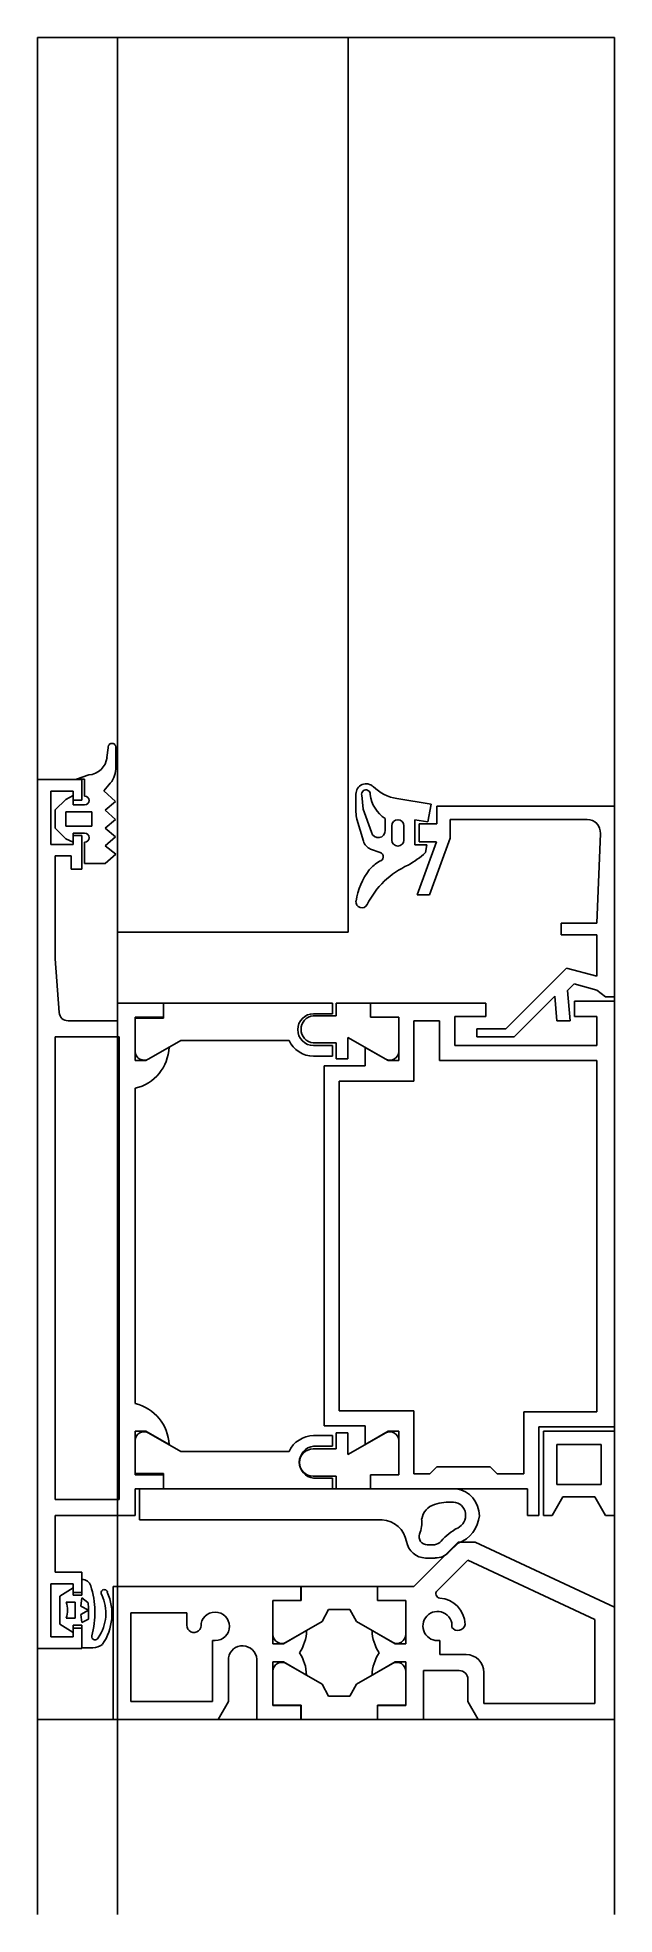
# Model space of a CAD drawing. Extents: x -9 to 56, y -22 to 190.
import ezdxf

# ---------------------------------------------------------------- set-up
doc = ezdxf.new("R2010")
doc.units = 0
doc.layers.get('0').update_dxf_attribs({"linetype": 'CONTINUOUS'})

msp = doc.modelspace()

# ---------------------------------------------------------------- linework, layer by layer
at = {"linetype": 'CONTINUOUS'}
for p, q in [((56, 189.71), (-9, 189.71)), ((-9, 189.71), (-9, -22.01)), ((-9, 106), (-9, 189.71)), ((0, -22.01), (0, 189.71)), ((0, 189.71), (0, 88.8)), ((26, 88.8), (26, 189.71)), ((56, -22.01), (56, 189.71)), ((56, 103), (56, 189.71)), ((-1.05, 109.59), (-1.18, 108.51)), ((-0.2, 107.2), (-0.2, 109.59)), ((-4, 106), (-9, 106)), ((-9, 106), (-9, 8)), ((-3.24, 106.53), (-4.6, 106.05)), ((-4.6, 106.05), (-3.7, 106.05)), ((-4, 103.7), (-4, 106)), ((-3.7, 106.05), (-3.7, 104.15)), ((-7.5, 98.7), (-7.5, 104.7)), ((-7.5, 104.7), (-5, 104.7)), ((-5.81, 103.77), (-7, 102.58)), ((-5, 104.2), (-5.81, 103.77)), ((-5, 104.7), (-5, 103.7)), ((-5, 103.15), (-5, 104.2)), ((-1.54, 104.75), (-0.98, 105.43)), ((-0.22, 103.55), (-1.54, 104.75)), ((26.87, 104.38), (26.87, 102.34)), ((27.67, 102.67), (27.53, 104.23)), ((35.34, 103.23), (31.49, 103.86)), ((-7, 102.58), (-7, 100.53)), ((-5.8, 102.35), (-2.9, 102.35)), ((-5.8, 100.75), (-5.8, 102.35)), ((-5, 103.7), (-4, 103.7)), ((-3.7, 103.15), (-5, 103.15)), ((-2.9, 102.35), (-2.9, 100.75)), ((-1.39, 102.56), (-0.22, 103.55)), ((-0.22, 101.5), (-1.39, 102.56)), ((28.64, 100.06), (27.67, 102.67)), ((34.96, 101.25), (35.34, 103.23)), ((56, 103), (36, 103)), ((36, 103), (36, 101)), ((56, 81.5), (56, 103)), ((-7, 100.53), (-5.81, 99.33)), ((-2.9, 100.75), (-5.8, 100.75)), ((-5, 98.94), (-5, 99.95)), ((-5, 99.95), (-3.7, 99.95)), ((-4, 99.7), (-5, 99.7)), ((-5, 99.7), (-5, 98.7)), ((-4, 95.9), (-4, 99.7)), ((-1.39, 98.55), (-0.21, 99.55)), ((-1.38, 100.51), (-0.22, 101.5)), ((-0.21, 99.55), (-1.38, 100.51)), ((26.99, 101.53), (27.71, 99.05)), ((30.16, 101.6), (30.16, 100.29)), ((30.92, 99.19), (30.92, 100.79)), ((32.28, 100.79), (32.28, 99.19)), ((33.5, 98.63), (33.5, 101.48)), ((33.5, 101.48), (34.96, 101.25)), ((36, 101), (34, 101)), ((34, 101), (34, 99)), ((37.5, 99.4), (37.5, 101.5)), ((37.5, 101.5), (52.94, 101.5)), ((54.43, 99.94), (54, 89.8)), ((-5, 98.7), (-7.5, 98.7)), ((-7, 85.8), (-7, 97.4)), ((-7, 97.4), (-5.2, 97.4)), ((-5.81, 99.33), (-5, 98.94)), ((-5.2, 97.4), (-5.2, 95.9)), ((-3.7, 98.95), (-3.7, 96.55)), ((-1.4, 96.55), (-0.19, 97.58)), ((-0.19, 97.58), (-1.39, 98.55)), ((28.53, 98.17), (29.59, 97.77)), ((34.88, 98.63), (33.5, 98.63)), ((35.97, 99), (33.79, 93)), ((34, 99), (35.97, 99)), ((34.72, 97.77), (34.88, 98.63)), ((35.17, 93), (37.5, 99.4)), ((-5.2, 95.9), (-4, 95.9)), ((-3.7, 96.55), (-1.4, 96.55)), ((33.79, 93), (35.17, 93)), ((54, 89.8), (50.01, 89.8)), ((50.01, 89.8), (50.01, 88.5)), ((0, 88.8), (26, 88.8)), ((50.01, 88.5), (54, 88.5)), ((54, 88.5), (54, 83.82)), ((-6.57, 79.73), (-7, 85.8)), ((50.6, 84.73), (43.76, 77.9)), ((54, 83.82), (50.6, 84.73)), ((50.72, 82.21), (51.46, 82.95)), ((51.46, 82.95), (54, 82.27)), ((5.18, 80.8), (0, 80.8)), ((0, 80.8), (0, 78.8)), ((5.18, 79.22), (5.18, 80.8)), ((24.25, 80.8), (5.18, 80.8)), ((5.18, 80.8), (5.18, 79.08)), ((24.25, 79.6), (24.25, 80.8)), ((28.52, 80.8), (24.65, 80.8)), ((24.65, 80.8), (24.65, 79.36)), ((28.52, 79.22), (28.52, 80.8)), ((41.5, 80.8), (28.52, 80.8)), ((28.52, 80.8), (28.52, 79.22)), ((41.5, 79.3), (41.5, 80.8)), ((44.7, 77), (49.28, 81.59)), ((49.28, 81.59), (49.51, 78.8)), ((51.02, 78.8), (50.72, 82.21)), ((56, 81), (51.5, 81)), ((51.5, 81), (51.5, 79.3)), ((54, 82.27), (55, 81.5)), ((55, 81.5), (56, 81.5)), ((56, 33), (56, 81)), ((0, 78.8), (-5.57, 78.8)), ((2, 74.3), (2, 79.22)), ((2, 79.22), (5.18, 79.22)), ((5.18, 79.08), (2, 79.08)), ((2, 79.08), (2, 75.34)), ((24.65, 79.36), (22.05, 79.36)), ((22.11, 79.6), (24.25, 79.6)), ((31.7, 79.22), (28.52, 79.22)), ((28.52, 79.22), (31.7, 79.22)), ((31.7, 75.34), (31.7, 79.22)), ((31.7, 79.22), (31.7, 74.3)), ((33.4, 72), (33.4, 78.8)), ((33.4, 78.8), (36.3, 78.8)), ((36.3, 78.8), (36.3, 74.3)), ((38, 76), (38, 79.3)), ((38, 79.3), (41.5, 79.3)), ((49.51, 78.8), (51.02, 78.8)), ((51.5, 79.3), (54, 79.3)), ((54, 79.3), (54, 76)), ((-7, 24.8), (-7, 77)), ((-7, 77), (0.2, 77)), ((0.2, 77), (0.2, 24.8)), ((3.54, 74.51), (7.14, 76.59)), ((7.14, 76.59), (19.34, 76.59)), ((22.05, 76.3), (24.65, 76.3)), ((24.65, 76.3), (24.65, 74.5)), ((25.95, 74.5), (25.95, 76.93)), ((25.95, 76.93), (30.25, 74.46)), ((43.76, 77.9), (40.5, 77.9)), ((40.5, 77.9), (40.5, 77)), ((40.5, 77), (44.7, 77)), ((3.2, 74.3), (2, 74.3)), ((5.82, 75.81), (3.2, 74.3)), ((22.1, 74.8), (24.25, 74.8)), ((24.25, 76), (22.11, 76)), ((24.25, 74.8), (24.25, 76)), ((24.65, 74.5), (25.95, 74.5)), ((30.5, 74.3), (27.9, 75.8)), ((27.9, 75.8), (27.9, 73.7)), ((31.7, 74.3), (30.5, 74.3)), ((36.3, 74.3), (54, 74.3)), ((54, 76), (38, 76)), ((54, 74.3), (54, 34.7)), ((27.9, 73.7), (23.3, 73.7)), ((23.3, 73.7), (23.3, 33.1)), ((25, 34.8), (25, 72)), ((25, 72), (33.4, 72)), ((2, 35.62), (2, 71.18)), ((33.4, 34.8), (25, 34.8)), ((33.4, 27.7), (33.4, 34.8)), ((54, 34.7), (45.8, 34.7)), ((45.8, 34.7), (45.8, 27.7)), ((2.01, 27.58), (2.01, 32.5)), ((2.01, 32.5), (3.2, 32.5)), ((3.2, 32.5), (5.82, 30.99)), ((7.14, 30.21), (3.54, 32.29)), ((24.25, 32), (22.1, 32)), ((23.3, 33.1), (27.9, 33.1)), ((24.25, 30.8), (24.25, 32)), ((25.95, 32.3), (24.65, 32.3)), ((24.65, 32.3), (24.65, 30.5)), ((30.25, 32.33), (25.95, 29.87)), ((25.95, 29.87), (25.95, 32.3)), ((27.9, 33.1), (27.9, 31)), ((27.9, 31), (30.5, 32.5)), ((30.5, 32.5), (31.7, 32.5)), ((31.7, 32.5), (31.7, 27.58)), ((47.5, 23), (47.5, 33)), ((47.5, 33), (56, 33)), ((56, 32.5), (48, 32.5)), ((48, 32.5), (48, 23)), ((56, 23), (56, 32.5)), ((2, 31.46), (2, 27.72)), ((19.34, 30.21), (7.14, 30.21)), ((24.65, 30.5), (22.05, 30.5)), ((22.11, 30.8), (24.25, 30.8)), ((31.7, 27.58), (31.7, 31.46)), ((49.5, 31), (54.5, 31)), ((49.5, 26.5), (49.5, 31)), ((54.5, 31), (54.5, 26.5)), ((2, 27.72), (5.18, 27.72)), ((5.18, 27.58), (2.01, 27.58)), ((5.18, 27.72), (5.18, 26)), ((5.18, 26), (5.18, 27.58)), ((31.7, 27.58), (28.52, 27.58)), ((28.52, 27.58), (28.52, 26)), ((28.52, 26), (28.52, 27.58)), ((28.52, 27.58), (31.7, 27.58)), ((35.2, 27.7), (33.4, 27.7)), ((36, 28.5), (35.2, 27.7)), ((42, 28.5), (36, 28.5)), ((42.8, 27.7), (42, 28.5)), ((45.8, 27.7), (42.8, 27.7)), ((2, 23), (2, 26)), ((2, 26), (5.18, 26)), ((38.16, 26), (2.5, 26)), ((2.5, 26), (2.5, 22.5)), ((5.18, 26), (24.25, 26)), ((22.05, 27.44), (24.65, 27.44)), ((24.25, 27.2), (22.11, 27.2)), ((24.25, 26), (24.25, 27.2)), ((24.65, 27.44), (24.65, 26)), ((24.65, 26), (28.52, 26)), ((28.52, 26), (46.2, 26)), ((46.2, 26), (46.2, 23)), ((54.5, 26.5), (49.5, 26.5)), ((0.2, 24.8), (-7, 24.8)), ((49, 23), (50.2, 25.1)), ((50.2, 25.1), (53.8, 25.1)), ((53.8, 25.1), (55, 23)), ((-7, 16.6), (-7, 23)), ((-7, 23), (2, 23)), ((2.5, 22.5), (29.82, 22.5)), ((46.2, 23), (47.5, 23)), ((48, 23), (49, 23)), ((55, 23), (56, 23)), ((38.4, 20), (33.4, 15)), ((35.74, 19.69), (34.91, 19.69)), ((37.39, 18.89), (38.4, 19.88)), ((40.29, 20), (38.4, 20)), ((56, 12.67), (40.29, 20)), ((34.71, 18.19), (35.81, 18.19)), ((36.02, 14.51), (39.47, 17.96)), ((39.47, 17.96), (53.8, 11.27)), ((-7.5, 9.3), (-7.5, 15.3)), ((-7.5, 15.3), (-5, 15.3)), ((-4, 16.6), (-7, 16.6)), ((-5, 14.85), (-6.48, 13.91)), ((-5, 15.3), (-5, 14.3)), ((-5, 14.02), (-5, 14.85)), ((-4, 14.3), (-4, 16.6)), ((-4, 15.79), (-4, 14.02)), ((20.68, 15), (-0.5, 15)), ((-0.5, 15), (-0.5, 0)), ((20.68, 13.42), (20.68, 15)), ((20.7, 15), (20.7, 13.4)), ((29.3, 15), (20.7, 15)), ((29.3, 13.4), (29.3, 15)), ((33.4, 15), (29.32, 15)), ((29.32, 15), (29.32, 13.42)), ((-6.48, 13.91), (-6.48, 10.72)), ((-5.78, 13.21), (-4.78, 13.21)), ((-5, 14.3), (-4, 14.3)), ((-4, 14.02), (-5, 14.02)), ((-4.78, 13.21), (-4.78, 11.41)), ((-4.11, 12.78), (-4, 13.71)), ((-3.26, 12.31), (-4.11, 12.78)), ((-4, 13.71), (-3.32, 13.18)), ((17.5, 8.5), (17.5, 13.42)), ((17.5, 13.42), (20.68, 13.42)), ((20.7, 13.4), (17.52, 13.4)), ((17.52, 13.4), (17.52, 9.57)), ((32.48, 13.4), (29.3, 13.4)), ((29.32, 13.42), (32.5, 13.42)), ((32.48, 9.59), (32.48, 13.4)), ((32.5, 13.42), (32.5, 8.5)), ((-6.48, 10.72), (-5, 9.78)), ((-4.78, 11.41), (-5.78, 11.41)), ((-5, 9.78), (-5, 10.61)), ((-5, 10.61), (-4, 10.61)), ((-4.11, 11.83), (-3.26, 12.31)), ((-4, 10.91), (-4.11, 11.83)), ((-3.28, 11.3), (-4, 10.91)), ((-4, 10.61), (-4, 8.07)), ((1.5, 12), (7.81, 12)), ((1.5, 2), (1.5, 12)), ((7.81, 12), (7.81, 10.61)), ((19.02, 8.7), (23.08, 11.05)), ((23.08, 11.05), (23.8, 12.4)), ((23.8, 12.4), (26.2, 12.4)), ((26.2, 12.4), (26.92, 11.05)), ((26.92, 11.05), (30.98, 8.7)), ((53.8, 11.27), (53.8, 1.8)), ((56, 0), (56, 12.67)), ((-5, 9.3), (-7.5, 9.3)), ((-4, 10.3), (-5, 10.3)), ((-5, 10.3), (-5, 9.3)), ((-4, 8), (-4, 10.3)), ((10.7, 8.91), (10.7, 2)), ((18.7, 8.5), (17.5, 8.5)), ((21.31, 10.01), (18.7, 8.5)), ((31.3, 8.5), (28.69, 10.01)), ((32.5, 8.5), (31.3, 8.5)), ((36.32, 7.3), (36.32, 8.91)), ((-9, 8), (-4, 8)), ((-4, 8.07), (-2.78, 8.07)), ((12.5, 2), (12.5, 6.95)), ((15.7, 6.79), (15.7, 0)), ((17.5, 1.58), (17.5, 6.5)), ((17.5, 6.5), (18.7, 6.5)), ((18.7, 6.5), (21.3, 5)), ((28.7, 5), (31.3, 6.5)), ((31.3, 6.5), (32.5, 6.5)), ((32.5, 6.5), (32.5, 1.58)), ((39.3, 7.3), (36.32, 7.3)), ((17.52, 5.43), (17.52, 1.6)), ((23.08, 3.95), (19.02, 6.3)), ((30.98, 6.3), (26.92, 3.95)), ((32.48, 1.6), (32.48, 5.41)), ((34.5, 0), (34.5, 5.5)), ((34.5, 5.5), (38.5, 5.5)), ((39.5, 4.5), (39.5, 2)), ((41.3, 1.8), (41.3, 5.3)), ((23.8, 2.6), (23.08, 3.95)), ((26.2, 2.6), (23.8, 2.6)), ((26.92, 3.95), (26.2, 2.6)), ((-9, 0), (56, 0)), ((-0.5, 0), (11.35, 0)), ((10.7, 2), (1.5, 2)), ((11.35, 0), (12.5, 2)), ((15.7, 0), (20.68, 0)), ((20.68, 1.58), (17.5, 1.58)), ((17.52, 1.6), (20.7, 1.6)), ((20.68, 0), (20.68, 1.58)), ((20.7, 1.6), (20.7, 0)), ((20.7, 0), (29.3, 0)), ((29.3, 0), (29.3, 1.6)), ((29.3, 1.6), (32.48, 1.6)), ((32.5, 1.58), (29.32, 1.58)), ((29.32, 1.58), (29.32, 0)), ((29.32, 0), (34.5, 0)), ((39.5, 2), (40.65, 0)), ((40.65, 0), (56, 0)), ((53.8, 1.8), (41.3, 1.8))]:
    msp.add_line(p, q, dxfattribs=at)
for centre, radius, start, end in [((-3.41, 108.77), 2.25, 274.4494, 353.2818), ((-0.62, 109.66), 0.43, 351.254, 188.746), ((-2.6, 107.2), 2.4, 312.4541, 359.9818), ((-3.7, 103.65), 0.5, 270, 90), ((28.02, 104.38), 1.15, 45.9203, 180.1928), ((28, 104.36), 0.49, 355.0565, 195.6551), ((32.27, 104.77), 3.81, 186.7857, 236.3117), ((32.31, 108.79), 5, 225.7691, 260.5869), ((30.34, 102.44), 3.47, 181.6509, 195.203), ((-3.7, 99.45), 0.5, 270, 90), ((29.39, 100.22), 0.77, 191.996, 5.213), ((31.6, 100.79), 0.68, 360, 180), ((52.93, 100), 1.5, 357.7066, 89.6639), ((29.02, 99.45), 1.37, 196.9392, 249.018), ((29.46, 97.29), 0.5, 276.6501, 75.1787), ((31.6, 99.19), 0.68, 180, 0), ((26.6, 106.95), 12.26, 300.2378, 311.5018), ((34.61, 91.11), 7.82, 142.9111, 171.2035), ((36.68, 87.66), 9.54, 114.1962, 153.5325), ((31.78, 92.92), 4.48, 120.23, 139.4791), ((27.54, 92.21), 0.67, 171.7975, 332.9774), ((-5.57, 79.8), 1, 184.0138, 270.1405), ((22.11, 77.8), 1.8, 90, 270), ((22.23, 77.83), 1.54, 96.533, 263.467), ((22.12, 77.85), 3.05, 204.3996, 269.6695), ((0.83, 76.04), 5, 283.5881, 357.3629), ((3, 75.35), 1, 180.6659, 302.6882), ((30.7, 75.35), 1, 243.2509, 359.2559), ((0.83, 30.76), 5, 2.6371, 76.4119), ((3, 31.45), 1, 57.3118, 179.3341), ((22.12, 28.95), 3.05, 90.3305, 155.6004), ((30.7, 31.44), 1, 1.312, 116.7605), ((22.3, 29), 1.81, 96.0256, 263.9744), ((22.05, 28.97), 1.53, 90, 270), ((37.73, 22.98), 3.05, 359.8035, 81.8956), ((36.38, 22.2), 2.14, 107.4001, 168.8979), ((37.52, 18.51), 6, 86.8202, 107.2293), ((37.77, 23.04), 1.46, 6.997, 86.8933), ((29.65, 19.54), 2.96, 9.8293, 86.7745), ((31.36, 22.18), 2.95, 334.3072, 8.4019), ((41.13, 16.1), 6.15, 117.0205, 139.321), ((37.62, 23.02), 1.61, 296.4722, 7.0931), ((37.15, 23.31), 3.65, 290.0998, 354.6914), ((34.78, 20.43), 2.24, 189.7405, 268.2679), ((34.91, 20.63), 0.93, 163.1227, 270.0035), ((35.5, 20.95), 1.28, 280.7065, 319.1208), ((35.81, 20.38), 2.17, 269.9365, 316.6356), ((-3.98, 14.78), 1.01, 16.0837, 91.1082), ((-12.54, 12.03), 10, 344.8034, 17.63), ((-8.24, 12.31), 2.62, 339.909, 20.091), ((-12.9, 12.04), 9.65, 355.6276, 6.8102), ((-6.22, 11.96), 4.91, 325.8813, 25.1402), ((-1.49, 14.27), 0.361, 10.8651, 217.8878), ((-6.64, 11.89), 6.02, 325.2825, 24.03), ((36.37, 14.17), 0.49, 135.4737, 263.0449), ((36.12, 10.64), 3.05, 1.3927, 86.4454), ((8.63, 10.62), 0.82, 180.7188, 12.6598), ((11.01, 10.49), 1.61, 258.9039, 168.895), ((36.06, 10.53), 1.64, 354.4402, 279.2028), ((38.36, 10.84), 0.82, 215.1266, 350.7495), ((-2.52, 9.34), 0.38, 169.8539, 339.503), ((18.52, 9.57), 1, 179.772, 300.0005), ((16.67, 10.11), 4.64, 325.8297, 358.8135), ((33.33, 10.11), 4.64, 181.1865, 214.1703), ((31.48, 9.57), 1, 239.9807, 1.3834), ((-2.94, 10.23), 2.17, 274.2165, 305.1577), ((14.09, 6.69), 1.61, 3.5229, 170.7523), ((18.52, 5.43), 1, 59.9995, 180.228), ((16.77, 4.94), 4.53, 0.7152, 34.3578), ((33.23, 4.94), 4.53, 145.6422, 179.2848), ((31.48, 5.43), 1, 358.6166, 120.0193), ((39.3, 5.3), 2, 0, 90), ((38.5, 4.5), 1, 0, 90)]:
    msp.add_arc(centre, radius, start, end, dxfattribs=at)

doc.saveas('drawing.dxf')
